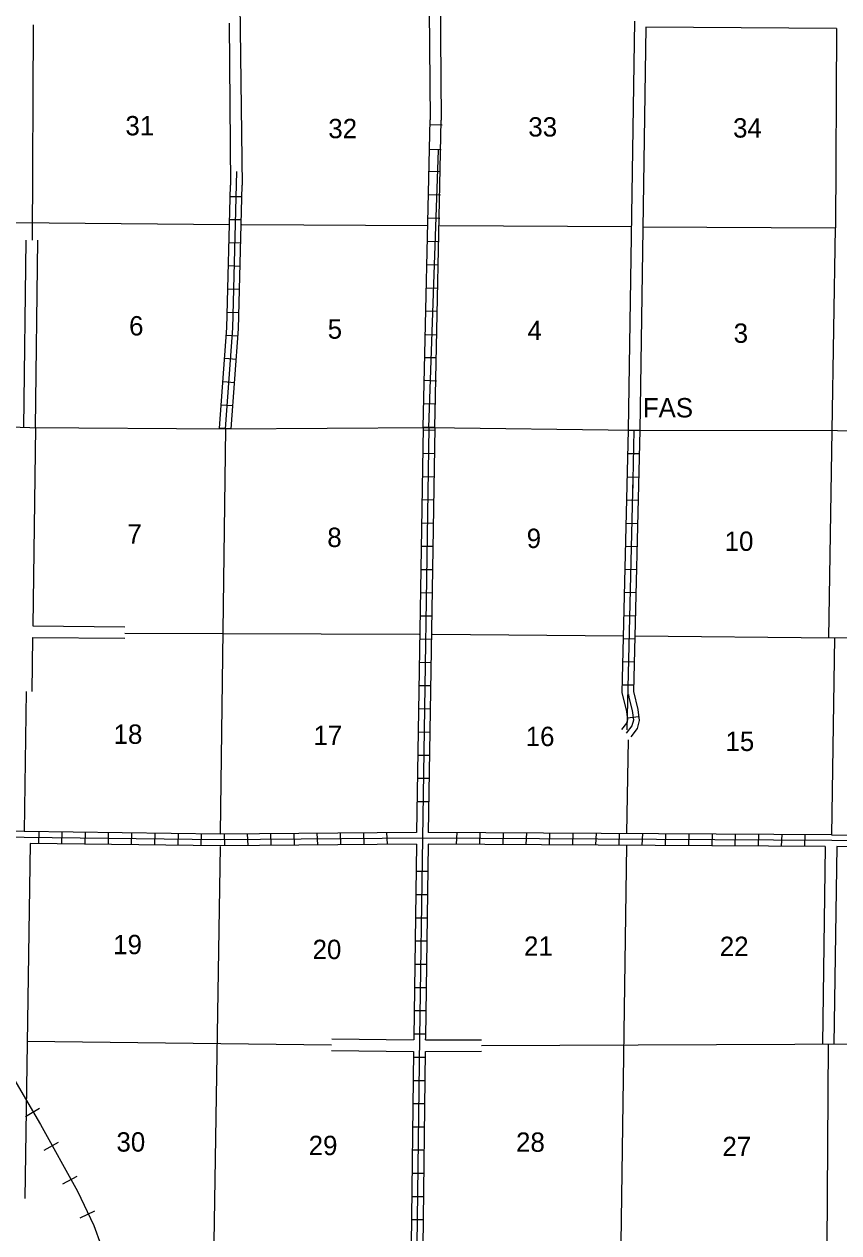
# Model space of a CAD drawing. Extents: x 1047643 to 1640443, y 16154738 to 16531530.
# Drawn here: x 1370164 to 1391218, y 16222555 to 16253776 of the extents above; entities that cross this region are included whole.
import ezdxf

# ---------------------------------------------------------------- set-up
doc = ezdxf.new("R2010")
doc.units = 0
for name, color, linetype in [('L11', 7, 'Continuous'), ('L13', 7, 'Continuous'), ('L14', 7, 'Continuous'), ('L15', 7, 'Continuous'), ('L21', 7, 'Continuous'), ('L4', 7, 'Continuous'), ('L8', 7, 'Continuous')]:
    doc.layers.add(name, color=color, linetype=linetype)

msp = doc.modelspace()

# ---------------------------------------------------------------- linework, layer by layer
at = {"layer": 'L11'}
for points in [[(1375680, 16258986), (1375798, 16249615)], [(1380585, 16258919), (1380656, 16251302)], [(1380882, 16258928), (1380943, 16251297)], [(1375458, 16253803), (1375497, 16249620)], [(1385934, 16253856), (1385773, 16243287)], [(1386231, 16253700), (1386073, 16243285)], [(1391155, 16253661), (1386231, 16253700)], [(1391155, 16253661), (1391134, 16248517)], [(1391126, 16248517), (1391034, 16243280)], [(1370157, 16243359), (1370220, 16248199)], [(1370458, 16243359), (1370521, 16248195)], [(1370460, 16243357), (1370392, 16238236)], [(1391034, 16243280), (1390953, 16237926)], [(1370392, 16238236), (1372768, 16238211)], [(1370381, 16237935), (1370364, 16236537)], [(1370381, 16237935), (1372762, 16237913)], [(1370316, 16232609), (1370184, 16223443)], [(1390865, 16232535), (1390793, 16227429)], [(1391166, 16232530), (1391090, 16227430)], [(1378114, 16227562), (1380228, 16227537)], [(1380532, 16227537), (1381985, 16227543)], [(1378107, 16227262), (1380224, 16227237)], [(1380533, 16227237), (1381987, 16227243)]]:
    msp.add_lwpolyline(points, dxfattribs=at)
at = {"layer": 'L13'}
for points in [[(1370400, 16253761), (1370371, 16248197)], [(1365215, 16248697), (1375474, 16248602)], [(1375791, 16248602), (1380585, 16248576)], [(1380902, 16248576), (1385853, 16248547)], [(1386153, 16248545), (1391126, 16248517)], [(1375369, 16243327), (1375231, 16232878)], [(1372765, 16238045), (1380374, 16238021)], [(1380717, 16238021), (1385645, 16237975)], [(1385946, 16237972), (1391103, 16237924)], [(1391103, 16237924), (1391025, 16232835)], [(1391103, 16237924), (1393814, 16237947)], [(1370214, 16236538), (1370168, 16232921)], [(1385773, 16235286), (1385733, 16232868)], [(1375231, 16232530), (1375068, 16222313)], [(1385733, 16232572), (1385585, 16222286)], [(1370242, 16227503), (1378110, 16227412)], [(1381986, 16227393), (1396153, 16227451)], [(1390940, 16227430), (1390907, 16222213)]]:
    msp.add_lwpolyline(points, dxfattribs=at)
at = {"layer": 'L15'}
for p, q in [((1370200, 16225560), (1370559, 16225771)), ((1370685, 16224694), (1371050, 16224895)), ((1371166, 16223818), (1371535, 16224018)), ((1371615, 16222946), (1371989, 16223121))]:
    msp.add_line(p, q, dxfattribs=at)
for points in [[(1361435, 16245181), (1364423, 16235745), (1364656, 16235344), (1365115, 16234705), (1370590, 16225354), (1371541, 16223628), (1371968, 16222746), (1372143, 16222244), (1372306, 16221378), (1372301, 16219705)], [(1361968, 16243459), (1362750, 16241326), (1362681, 16241263), (1364423, 16235745), (1364656, 16235344), (1365115, 16234705), (1370590, 16225354), (1371541, 16223628), (1371968, 16222746), (1372143, 16222244), (1372306, 16221378), (1372301, 16219705)]]:
    msp.add_lwpolyline(points, dxfattribs=at)
at = {"layer": 'L4'}
msp.add_lwpolyline([(1363067, 16243570), (1365031, 16243539), (1370310, 16243359), (1375369, 16243327), (1380622, 16243359), (1385923, 16243285), (1391182, 16243280), (1396308, 16243227)], dxfattribs=at)
at = {"layer": 'L8'}
for p, q in [((1380967, 16251165), (1380666, 16251176)), ((1380938, 16250526), (1380637, 16250537)), ((1380923, 16249959), (1380622, 16249970)), ((1375791, 16249320), (1375490, 16249320)), ((1380923, 16249363), (1380622, 16249368)), ((1375775, 16248718), (1375474, 16248718)), ((1380907, 16248755), (1380606, 16248761)), ((1375765, 16248122), (1375464, 16248127)), ((1380891, 16248153), (1380590, 16248164)), ((1375749, 16247520), (1375448, 16247530)), ((1380860, 16247552), (1380559, 16247562)), ((1375733, 16246918), (1375432, 16246928)), ((1380849, 16246944), (1380548, 16246955)), ((1375717, 16246321), (1375416, 16246327)), ((1380849, 16246353), (1380548, 16246364)), ((1375691, 16245714), (1375390, 16245735)), ((1380838, 16245746), (1380543, 16245751)), ((1375648, 16245112), (1375347, 16245139)), ((1380823, 16245154), (1380522, 16245160)), ((1380817, 16244552), (1380516, 16244568)), ((1375606, 16244510), (1375305, 16244537)), ((1375559, 16243914), (1375258, 16243935)), ((1380802, 16243956), (1380501, 16243972)), ((1375516, 16243322), (1375215, 16243338)), ((1380775, 16243354), (1380474, 16243370)), ((1380775, 16243280), (1380474, 16243285)), ((1385775, 16243285), (1386076, 16243285)), ((1380765, 16242678), (1380464, 16242689)), ((1385759, 16242689), (1386055, 16242689)), ((1380759, 16242076), (1380458, 16242087)), ((1386044, 16242066), (1385746, 16242073)), ((1380743, 16241479), (1380442, 16241485)), ((1386030, 16241469), (1385732, 16241477)), ((1380733, 16240878), (1380432, 16240888)), ((1386015, 16240873), (1385717, 16240880)), ((1380722, 16240281), (1380427, 16240286)), ((1386001, 16240277), (1385702, 16240284)), ((1380717, 16239679), (1380416, 16239684)), ((1385986, 16239680), (1385688, 16239687)), ((1380706, 16239077), (1380406, 16239088)), ((1385971, 16239084), (1385673, 16239091)), ((1380701, 16238480), (1380400, 16238486)), ((1385957, 16238487), (1385658, 16238495)), ((1380691, 16237878), (1380390, 16237889)), ((1385942, 16237891), (1385644, 16237898)), ((1380680, 16237277), (1380384, 16237287)), ((1385927, 16237294), (1385629, 16237302)), ((1380664, 16236680), (1380369, 16236685)), ((1385913, 16236698), (1385615, 16236705)), ((1380659, 16236078), (1380358, 16236089)), ((1385750, 16235857), (1386047, 16235892)), ((1380648, 16235476), (1380347, 16235487)), ((1380643, 16234885), (1380342, 16234885)), ((1380633, 16234288), (1380332, 16234288)), ((1380622, 16233686), (1380326, 16233686)), ((1370543, 16232609), (1370548, 16232910)), ((1371139, 16232604), (1371150, 16232905)), ((1371741, 16232604), (1371752, 16232905)), ((1372343, 16232593), (1372348, 16232894)), ((1372940, 16232588), (1372950, 16232889)), ((1373542, 16232577), (1373547, 16232878)), ((1374144, 16232572), (1374149, 16232868)), ((1374740, 16232561), (1374751, 16232862)), ((1375347, 16232551), (1375342, 16232852)), ((1375949, 16232561), (1375939, 16232862)), ((1376551, 16232572), (1376541, 16232868)), ((1377148, 16232572), (1377143, 16232868)), ((1377750, 16232577), (1377739, 16232878)), ((1378352, 16232588), (1378341, 16232889)), ((1378948, 16232588), (1378943, 16232889)), ((1379550, 16232593), (1379540, 16232894)), ((1381340, 16232593), (1381351, 16232894)), ((1381942, 16232593), (1381947, 16232894)), ((1382539, 16232588), (1382549, 16232889)), ((1383140, 16232588), (1383151, 16232889)), ((1383742, 16232588), (1383748, 16232889)), ((1384339, 16232577), (1384350, 16232878)), ((1384941, 16232577), (1384951, 16232878)), ((1385543, 16232572), (1385548, 16232868)), ((1386139, 16232572), (1386150, 16232868)), ((1386741, 16232561), (1386747, 16232862)), ((1387343, 16232561), (1387349, 16232862)), ((1387940, 16232551), (1387950, 16232852)), ((1388542, 16232551), (1388547, 16232852)), ((1389138, 16232546), (1389149, 16232847)), ((1389740, 16232546), (1389751, 16232847)), ((1390342, 16232546), (1390347, 16232847)), ((1380590, 16231886), (1380289, 16231886)), ((1380585, 16231289), (1380284, 16231289)), ((1380574, 16230687), (1380274, 16230687)), ((1380564, 16230085), (1380268, 16230085)), ((1380559, 16229488), (1380258, 16229488)), ((1380548, 16228887), (1380247, 16228887)), ((1380543, 16228285), (1380242, 16228285)), ((1380532, 16227688), (1380231, 16227688)), ((1380522, 16227086), (1380226, 16227086)), ((1380516, 16226484), (1380215, 16226484)), ((1380506, 16225887), (1380210, 16225887)), ((1380501, 16225286), (1380200, 16225286)), ((1380490, 16224689), (1380189, 16224689)), ((1380485, 16224087), (1380184, 16224087)), ((1380474, 16223485), (1380173, 16223485)), ((1380474, 16222888), (1380173, 16222888))]:
    msp.add_line(p, q, dxfattribs=at)
for points in [[(1380474, 16243370), (1380656, 16251302)], [(1380775, 16243354), (1380943, 16251297)], [(1380622, 16243359), (1380875, 16250519)], [(1375369, 16243327), (1375559, 16245920), (1375659, 16249970)], [(1375215, 16243338), (1375406, 16245931), (1375497, 16249620)], [(1375516, 16243322), (1375706, 16245909), (1375798, 16249615)], [(1380622, 16243359), (1380458, 16232752), (1380384, 16227604), (1380242, 16216885)], [(1380474, 16243359), (1380305, 16232894)], [(1380775, 16243359), (1380606, 16232894)], [(1385775, 16243285), (1385609, 16236508)], [(1385923, 16243285), (1385881, 16241564)], [(1386076, 16243285), (1385911, 16236538)], [(1385895, 16242070), (1385735, 16235546)], [(1396393, 16232662), (1391034, 16232688), (1380458, 16232752), (1375231, 16232704), (1370168, 16232767), (1364925, 16232936), (1364957, 16238238), (1364973, 16239309)], [(1385609, 16236508), (1385731, 16236018), (1385755, 16235810), (1385730, 16235723), (1385600, 16235554)], [(1385783, 16236459), (1385794, 16236385), (1385879, 16236045), (1385879, 16236045), (1385908, 16235797), (1385867, 16235654), (1385719, 16235463)], [(1385911, 16236538), (1386026, 16236072), (1386060, 16235785), (1386003, 16235586), (1385838, 16235371)], [(1380305, 16232894), (1375231, 16232852), (1370168, 16232921), (1366731, 16233026)], [(1391025, 16232835), (1380606, 16232894)], [(1396208, 16232810), (1391025, 16232831)], [(1380300, 16232593), (1375231, 16232551), (1370316, 16232609)], [(1380300, 16232593), (1380231, 16227604), (1380231, 16227537)], [(1380601, 16232593), (1380532, 16227604), (1380531, 16227537)], [(1390865, 16232535), (1380601, 16232593)], [(1396198, 16232514), (1391166, 16232530)], [(1380227, 16227237), (1380168, 16222244)], [(1380528, 16227237), (1380464, 16222197)]]:
    msp.add_lwpolyline(points, dxfattribs=at)

# ---------------------------------------------------------------- texts
at = {"layer": 'L14'}
for s, p in [('31', (1372781, 16250904)), ('32', (1378024, 16250830)), ('33', (1383193, 16250873)), ('34', (1388484, 16250846)), ('6', (1372876, 16245735)), ('5', (1378008, 16245651)), ('4', (1383172, 16245614)), ('3', (1388500, 16245545)), ('7', (1372834, 16240360)), ('8', (1377998, 16240270)), ('9', (1383151, 16240244)), ('10', (1388267, 16240170)), ('18', (1372475, 16235186)), ('17', (1377639, 16235154)), ('16', (1383125, 16235128)), ('15', (1388288, 16235001)), ('19', (1372465, 16229752)), ('21', (1383082, 16229710)), ('22', (1388141, 16229705)), ('20', (1377618, 16229626)), ('30', (1372549, 16224652)), ('29', (1377517, 16224562)), ('28', (1382876, 16224647)), ('27', (1388209, 16224536))]:
    msp.add_text(s, height=500, rotation=0, dxfattribs=at).set_placement(p)
at = {"layer": 'L21'}
msp.add_text('FAS', height=500, rotation=0, dxfattribs=at).set_placement((1386150, 16243618))

doc.saveas('drawing.dxf')
